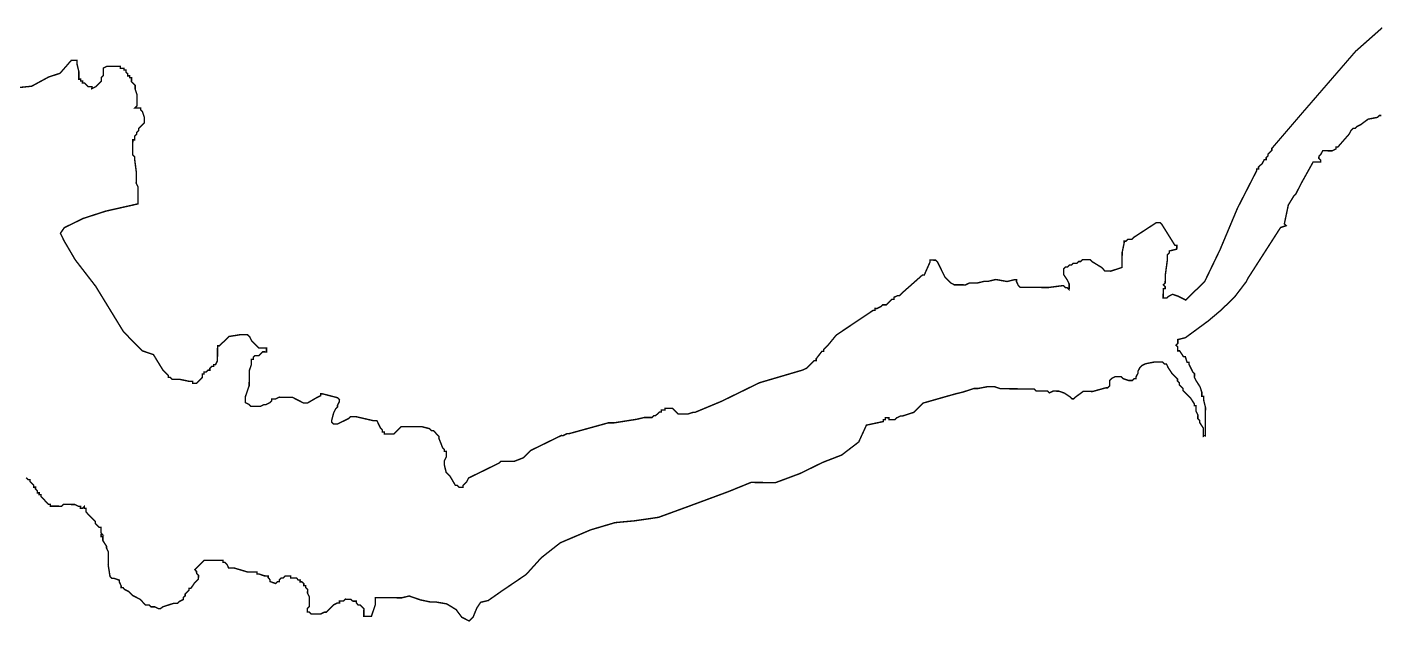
# Model space of a CAD drawing. Header units: metres. Extents: x 290190 to 339802, y 1811045 to 1991312.
# Drawn here: x 298497 to 301383, y 1983339 to 1984606 of the extents above; entities that cross this region are included whole.
import ezdxf

# ---------------------------------------------------------------- set-up
doc = ezdxf.new("R2010")
doc.units = ezdxf.units.M
doc.header["$MEASUREMENT"] = 0
doc.layers.add('HAZARDS LINE', color=1, linetype='Continuous')

msp = doc.modelspace()

# ---------------------------------------------------------------- linework, layer by layer
at = {"layer": 'HAZARDS LINE', "lineweight": 18}
for points in [[(298470.5, 1984476.5, 3.01, 3.01, 0), (298506.6, 1984480.2, 3.01, 3.01, 0), (298542.9, 1984499.9, 3.01, 3.01, 0), (298567, 1984507.7, 3.01, 3.01, 0), (298591.3, 1984535.6, 3.01, 3.01, 0), (298603.3, 1984535.5, 3.01, 3.01, 0), (298603.2, 1984527.4, 3.01, 3.01, 0), (298607.1, 1984511.4, 3.01, 3.01, 0), (298607, 1984495.3, 3.01, 3.01, 0), (298611, 1984495.3, 3.01, 3.01, 0), (298610.9, 1984491.3, 3.01, 3.01, 0), (298614.9, 1984491.2, 3.01, 3.01, 0), (298614.9, 1984487.2, 3.01, 3.01, 0), (298618.9, 1984487.2, 3.01, 3.01, 0), (298622.9, 1984483.2, 3.01, 3.01, 0), (298626.8, 1984479.1, 3.01, 3.01, 0), (298634.9, 1984479, 3.01, 3.01, 0), (298634.8, 1984475, 3.01, 3.01, 0), (298642.9, 1984479, 3.01, 3.01, 0), (298646.9, 1984482.9, 3.01, 3.01, 0), (298651, 1984486.9, 3.01, 3.01, 0), (298655, 1984490.9, 3.01, 3.01, 0), (298655.1, 1984498.9, 3.01, 3.01, 0), (298659.1, 1984502.9, 3.01, 3.01, 0), (298659.3, 1984518.9, 3.01, 3.01, 0), (298667.3, 1984522.8, 3.01, 3.01, 0), (298695.4, 1984522.6, 3.01, 3.01, 0), (298695.3, 1984518.6, 3.01, 3.01, 0), (298703.4, 1984518.5, 3.01, 3.01, 0), (298703.3, 1984514.5, 3.01, 3.01, 0), (298707.3, 1984514.5, 3.01, 3.01, 0), (298707.3, 1984510.4, 3.01, 3.01, 0), (298711.3, 1984506.4, 3.01, 3.01, 0), (298711.2, 1984502.4, 3.01, 3.01, 0), (298715.2, 1984502.4, 3.01, 3.01, 0), (298715.2, 1984498.3, 3.01, 3.01, 0), (298719.2, 1984498.3, 3.01, 3.01, 0), (298719.1, 1984490.3, 3.01, 3.01, 0), (298723.1, 1984486.2, 3.01, 3.01, 0), (298727.1, 1984482.2, 3.01, 3.01, 0), (298727, 1984474.2, 3.01, 3.01, 0), (298730.9, 1984462.1, 3.01, 3.01, 0), (298730.7, 1984438.1, 3.01, 3.01, 0), (298726.6, 1984434.1, 3.01, 3.01, 0), (298738.7, 1984434, 3.01, 3.01, 0), (298738.6, 1984430, 3.01, 3.01, 0), (298742.6, 1984425.9, 3.01, 3.01, 0), (298746.5, 1984413.9, 3.01, 3.01, 0), (298746.4, 1984401.8, 3.01, 3.01, 0), (298742.3, 1984397.9, 3.01, 3.01, 0), (298734.3, 1984389.9, 3.01, 3.01, 0), (298734.2, 1984385.9, 3.01, 3.01, 0), (298730.2, 1984382, 3.01, 3.01, 0), (298730.1, 1984377.9, 3.01, 3.01, 0), (298726.1, 1984374, 3.01, 3.01, 0), (298726, 1984366, 3.01, 3.01, 0), (298722, 1984366, 3.01, 3.01, 0), (298721.7, 1984333.9, 3.01, 3.01, 0), (298725.7, 1984329.9, 3.01, 3.01, 0), (298725.7, 1984325.9, 3.01, 3.01, 0), (298729.4, 1984297.8, 3.01, 3.01, 0), (298729.2, 1984273.7, 3.01, 3.01, 0), (298733.1, 1984265.7, 3.01, 3.01, 0), (298732.8, 1984229.6, 3.01, 3.01, 0), (298664.5, 1984214.2, 3.01, 3.01, 0), (298616.3, 1984198.6, 3.01, 3.01, 0), (298576, 1984178.9, 3.01, 3.01, 0), (298567.9, 1984167, 3.01, 3.01, 0), (298575.7, 1984150.9, 3.01, 3.01, 0), (298599.4, 1984110.5, 3.01, 3.01, 0), (298643, 1984054, 3.01, 3.01, 0), (298702.2, 1983957.3, 3.01, 3.01, 0), (298741.9, 1983916.8, 3.01, 3.01, 0), (298765.9, 1983908.6, 3.01, 3.01, 0), (298785.7, 1983876.3, 3.01, 3.01, 0), (298797.6, 1983864.2, 3.01, 3.01, 0), (298797.5, 1983860.2, 3.01, 3.01, 0), (298801.6, 1983860.2, 3.01, 3.01, 0), (298805.5, 1983856.1, 3.01, 3.01, 0), (298821.6, 1983856, 3.01, 3.01, 0), (298841.6, 1983851.8, 3.01, 3.01, 0), (298849.6, 1983851.7, 3.01, 3.01, 0), (298849.5, 1983847.7, 3.01, 3.01, 0), (298857.6, 1983847.6, 3.01, 3.01, 0), (298865.6, 1983855.6, 3.01, 3.01, 0), (298869.7, 1983859.5, 3.01, 3.01, 0), (298869.8, 1983867.5, 3.01, 3.01, 0), (298873.8, 1983867.5, 3.01, 3.01, 0), (298873.8, 1983871.5, 3.01, 3.01, 0), (298877.8, 1983871.5, 3.01, 3.01, 0), (298881.9, 1983875.5, 3.01, 3.01, 0), (298885.9, 1983875.4, 3.01, 3.01, 0), (298885.9, 1983879.4, 3.01, 3.01, 0), (298889.9, 1983883.4, 3.01, 3.01, 0), (298894, 1983883.4, 3.01, 3.01, 0), (298894, 1983887.4, 3.01, 3.01, 0), (298898, 1983887.3, 3.01, 3.01, 0), (298902.1, 1983895.3, 3.01, 3.01, 0), (298902.4, 1983927.4, 3.01, 3.01, 0), (298906.4, 1983927.3, 3.01, 3.01, 0), (298926.6, 1983947.2, 3.01, 3.01, 0), (298950.7, 1983951, 3.01, 3.01, 0), (298966.7, 1983950.8, 3.01, 3.01, 0), (298970.7, 1983946.8, 3.01, 3.01, 0), (298974.6, 1983938.7, 3.01, 3.01, 0), (298986.5, 1983926.6, 3.01, 3.01, 0), (298990.5, 1983922.6, 3.01, 3.01, 0), (299006.5, 1983922.4, 3.01, 3.01, 0), (299006.5, 1983914.4, 3.01, 3.01, 0), (298998.5, 1983914.5, 3.01, 3.01, 0), (298994.4, 1983910.5, 3.01, 3.01, 0), (298990.4, 1983906.5, 3.01, 3.01, 0), (298982.3, 1983906.6, 3.01, 3.01, 0), (298978.3, 1983902.6, 3.01, 3.01, 0), (298978.3, 1983898.6, 3.01, 3.01, 0), (298974.3, 1983898.7, 3.01, 3.01, 0), (298974.1, 1983886.6, 3.01, 3.01, 0), (298970, 1983874.6, 3.01, 3.01, 0), (298969.7, 1983842.6, 3.01, 3.01, 0), (298965.6, 1983830.6, 3.01, 3.01, 0), (298961.5, 1983818.6, 3.01, 3.01, 0), (298961.4, 1983806.6, 3.01, 3.01, 0), (298969.4, 1983802.5, 3.01, 3.01, 0), (298973.3, 1983798.4, 3.01, 3.01, 0), (298993.4, 1983798.3, 3.01, 3.01, 0), (299001.4, 1983802.2, 3.01, 3.01, 0), (299005.4, 1983802.2, 3.01, 3.01, 0), (299013.5, 1983806.1, 3.01, 3.01, 0), (299017.5, 1983810.1, 3.01, 3.01, 0), (299017.6, 1983814.1, 3.01, 3.01, 0), (299025.6, 1983814, 3.01, 3.01, 0), (299033.6, 1983817.9, 3.01, 3.01, 0), (299061.7, 1983817.7, 3.01, 3.01, 0), (299077.7, 1983809.5, 3.01, 3.01, 0), (299085.6, 1983805.4, 3.01, 3.01, 0), (299093.6, 1983805.4, 3.01, 3.01, 0), (299113.8, 1983817.2, 3.01, 3.01, 0), (299121.9, 1983821.1, 3.01, 3.01, 0), (299121.9, 1983825.1, 3.01, 3.01, 0), (299125.9, 1983825.1, 3.01, 3.01, 0), (299157.9, 1983816.8, 3.01, 3.01, 0), (299161.9, 1983812.8, 3.01, 3.01, 0), (299161.8, 1983808.7, 3.01, 3.01, 0), (299157.7, 1983800.8, 3.01, 3.01, 0), (299157.7, 1983796.8, 3.01, 3.01, 0), (299153.7, 1983792.8, 3.01, 3.01, 0), (299149.6, 1983784.8, 3.01, 3.01, 0), (299145.4, 1983768.8, 3.01, 3.01, 0), (299145.4, 1983764.8, 3.01, 3.01, 0), (299149.4, 1983760.8, 3.01, 3.01, 0), (299157.4, 1983760.7, 3.01, 3.01, 0), (299181.5, 1983772.5, 3.01, 3.01, 0), (299185.6, 1983776.5, 3.01, 3.01, 0), (299197.6, 1983776.3, 3.01, 3.01, 0), (299233.6, 1983768, 3.01, 3.01, 0), (299241.6, 1983767.9, 3.01, 3.01, 0), (299249.5, 1983751.8, 3.01, 3.01, 0), (299253.4, 1983747.8, 3.01, 3.01, 0), (299253.4, 1983743.8, 3.01, 3.01, 0), (299257.4, 1983743.7, 3.01, 3.01, 0), (299257.4, 1983739.7, 3.01, 3.01, 0), (299277.4, 1983739.5, 3.01, 3.01, 0), (299281.5, 1983743.5, 3.01, 3.01, 0), (299289.6, 1983751.5, 3.01, 3.01, 0), (299293.6, 1983755.4, 3.01, 3.01, 0), (299337.7, 1983755, 3.01, 3.01, 0), (299353.7, 1983750.9, 3.01, 3.01, 0), (299357.7, 1983746.8, 3.01, 3.01, 0), (299361.7, 1983746.8, 3.01, 3.01, 0), (299369.6, 1983738.7, 3.01, 3.01, 0), (299373.6, 1983734.6, 3.01, 3.01, 0), (299373.5, 1983730.6, 3.01, 3.01, 0), (299381.4, 1983710.5, 3.01, 3.01, 0), (299385.3, 1983706.5, 3.01, 3.01, 0), (299385.3, 1983702.5, 3.01, 3.01, 0), (299389.3, 1983702.4, 3.01, 3.01, 0), (299389.2, 1983690.4, 3.01, 3.01, 0), (299385.1, 1983682.4, 3.01, 3.01, 0), (299385, 1983674.4, 3.01, 3.01, 0), (299388.9, 1983658.3, 3.01, 3.01, 0), (299396.9, 1983650.2, 3.01, 3.01, 0), (299408.7, 1983630.1, 3.01, 3.01, 0), (299412.7, 1983630.1, 3.01, 3.01, 0), (299416.7, 1983626, 3.01, 3.01, 0), (299424.7, 1983625.9, 3.01, 3.01, 0), (299424.7, 1983629.9, 3.01, 3.01, 0), (299432.8, 1983637.9, 3.01, 3.01, 0), (299436.9, 1983645.9, 3.01, 3.01, 0), (299444.9, 1983649.8, 3.01, 3.01, 0), (299469.1, 1983661.6, 3.01, 3.01, 0), (299501.3, 1983677.4, 3.01, 3.01, 0), (299505.4, 1983681.3, 3.01, 3.01, 0), (299533.4, 1983681.1, 3.01, 3.01, 0), (299553.5, 1983688.9, 3.01, 3.01, 0), (299561.6, 1983696.8, 3.01, 3.01, 0), (299569.7, 1983704.8, 3.01, 3.01, 0), (299634.1, 1983736.3, 3.01, 3.01, 0), (299638.1, 1983736.2, 3.01, 3.01, 0), (299646.2, 1983740.2, 3.01, 3.01, 0), (299650.2, 1983740.1, 3.01, 3.01, 0), (299734.6, 1983763.4, 3.01, 3.01, 0), (299746.6, 1983763.3, 3.01, 3.01, 0), (299770.7, 1983767.1, 3.01, 3.01, 0), (299794.8, 1983770.9, 3.01, 3.01, 0), (299810.8, 1983774.7, 3.01, 3.01, 0), (299826.9, 1983774.6, 3.01, 3.01, 0), (299830.9, 1983778.6, 3.01, 3.01, 0), (299834.9, 1983778.5, 3.01, 3.01, 0), (299839, 1983782.5, 3.01, 3.01, 0), (299843, 1983786.5, 3.01, 3.01, 0), (299847, 1983786.4, 3.01, 3.01, 0), (299847.1, 1983790.4, 3.01, 3.01, 0), (299855.1, 1983790.4, 3.01, 3.01, 0), (299855.1, 1983794.4, 3.01, 3.01, 0), (299871.1, 1983794.2, 3.01, 3.01, 0), (299879.1, 1983786.1, 3.01, 3.01, 0), (299883.1, 1983782.1, 3.01, 3.01, 0), (299903.1, 1983781.9, 3.01, 3.01, 0), (299915.2, 1983785.8, 3.01, 3.01, 0), (299919.2, 1983785.8, 3.01, 3.01, 0), (299975.5, 1983809.3, 3.01, 3.01, 0), (300056, 1983848.7, 3.01, 3.01, 0), (300148.5, 1983875.9, 3.01, 3.01, 0), (300156.5, 1983879.8, 3.01, 3.01, 0), (300160.5, 1983883.8, 3.01, 3.01, 0), (300172.7, 1983895.7, 3.01, 3.01, 0), (300176.7, 1983895.7, 3.01, 3.01, 0), (300176.7, 1983899.7, 3.01, 3.01, 0), (300188.9, 1983915.6, 3.01, 3.01, 0), (300192.9, 1983915.6, 3.01, 3.01, 0), (300192.9, 1983919.6, 3.01, 3.01, 0), (300201, 1983927.5, 3.01, 3.01, 0), (300217.2, 1983947.4, 3.01, 3.01, 0), (300221.3, 1983951.4, 3.01, 3.01, 0), (300297.9, 1984002.8, 3.01, 3.01, 0), (300301.9, 1984002.8, 3.01, 3.01, 0), (300302, 1984006.8, 3.01, 3.01, 0), (300306, 1984006.7, 3.01, 3.01, 0), (300314, 1984010.7, 3.01, 3.01, 0), (300318.1, 1984014.6, 3.01, 3.01, 0), (300326.1, 1984014.6, 3.01, 3.01, 0), (300330.1, 1984018.5, 3.01, 3.01, 0), (300334.2, 1984022.5, 3.01, 3.01, 0), (300338.2, 1984026.5, 3.01, 3.01, 0), (300342.2, 1984026.4, 3.01, 3.01, 0), (300342.3, 1984030.5, 3.01, 3.01, 0), (300350.3, 1984034.4, 3.01, 3.01, 0), (300354.3, 1984034.3, 3.01, 3.01, 0), (300358.4, 1984038.3, 3.01, 3.01, 0), (300362.4, 1984042.3, 3.01, 3.01, 0), (300402.8, 1984078, 3.01, 3.01, 0), (300406.8, 1984078, 3.01, 3.01, 0), (300419.1, 1984105.9, 3.01, 3.01, 0), (300419.1, 1984109.9, 3.01, 3.01, 0), (300431.2, 1984109.8, 3.01, 3.01, 0), (300435.1, 1984105.8, 3.01, 3.01, 0), (300439.1, 1984097.7, 3.01, 3.01, 0), (300443, 1984089.7, 3.01, 3.01, 0), (300450.9, 1984073.6, 3.01, 3.01, 0), (300462.8, 1984061.4, 3.01, 3.01, 0), (300470.8, 1984057.3, 3.01, 3.01, 0), (300494.8, 1984057.1, 3.01, 3.01, 0), (300502.9, 1984061.1, 3.01, 3.01, 0), (300518.9, 1984060.9, 3.01, 3.01, 0), (300535, 1984064.8, 3.01, 3.01, 0), (300543, 1984064.7, 3.01, 3.01, 0), (300559.1, 1984068.6, 3.01, 3.01, 0), (300583.1, 1984064.3, 3.01, 3.01, 0), (300599.1, 1984068.2, 3.01, 3.01, 0), (300603.1, 1984068.1, 3.01, 3.01, 0), (300603.1, 1984064.1, 3.01, 3.01, 0), (300607, 1984056.1, 3.01, 3.01, 0), (300611, 1984052, 3.01, 3.01, 0), (300671.1, 1984051.5, 3.01, 3.01, 0), (300699.2, 1984055.2, 3.01, 3.01, 0), (300703.2, 1984055.2, 3.01, 3.01, 0), (300707.2, 1984051.2, 3.01, 3.01, 0), (300711.2, 1984051.1, 3.01, 3.01, 0), (300715.2, 1984047.1, 3.01, 3.01, 0), (300715.3, 1984059.1, 3.01, 3.01, 0), (300711.4, 1984067.2, 3.01, 3.01, 0), (300703.4, 1984079.3, 3.01, 3.01, 0), (300703.6, 1984091.3, 3.01, 3.01, 0), (300707.6, 1984095.3, 3.01, 3.01, 0), (300711.6, 1984095.2, 3.01, 3.01, 0), (300715.7, 1984099.2, 3.01, 3.01, 0), (300719.7, 1984099.2, 3.01, 3.01, 0), (300723.7, 1984103.1, 3.01, 3.01, 0), (300731.7, 1984103.1, 3.01, 3.01, 0), (300735.8, 1984107, 3.01, 3.01, 0), (300739.8, 1984107, 3.01, 3.01, 0), (300743.8, 1984111, 3.01, 3.01, 0), (300759.9, 1984110.8, 3.01, 3.01, 0), (300763.8, 1984106.8, 3.01, 3.01, 0), (300783.8, 1984094.6, 3.01, 3.01, 0), (300791.7, 1984086.5, 3.01, 3.01, 0), (300803.7, 1984086.4, 3.01, 3.01, 0), (300815.8, 1984090.3, 3.01, 3.01, 0), (300827.8, 1984094.2, 3.01, 3.01, 0), (300828.1, 1984126.2, 3.01, 3.01, 0), (300832.3, 1984146.2, 3.01, 3.01, 0), (300832.4, 1984150.2, 3.01, 3.01, 0), (300836.4, 1984150.2, 3.01, 3.01, 0), (300840.4, 1984154.2, 3.01, 3.01, 0), (300848.4, 1984154.1, 3.01, 3.01, 0), (300852.5, 1984158.1, 3.01, 3.01, 0), (300900.9, 1984189.7, 3.01, 3.01, 0), (300908.9, 1984189.6, 3.01, 3.01, 0), (300912.8, 1984185.6, 3.01, 3.01, 0), (300940.5, 1984141.2, 3.01, 3.01, 0), (300944.5, 1984141.2, 3.01, 3.01, 0), (300944.4, 1984133.2, 3.01, 3.01, 0), (300928.4, 1984129.3, 3.01, 3.01, 0), (300928.3, 1984125.3, 3.01, 3.01, 0), (300924.3, 1984121.3, 3.01, 3.01, 0), (300924.2, 1984109.3, 3.01, 3.01, 0), (300919.9, 1984077.3, 3.01, 3.01, 0), (300919.7, 1984061.2, 3.01, 3.01, 0), (300915.7, 1984057.3, 3.01, 3.01, 0), (300919.7, 1984053.2, 3.01, 3.01, 0), (300919.6, 1984049.2, 3.01, 3.01, 0), (300915.6, 1984049.3, 3.01, 3.01, 0), (300915.4, 1984029.2, 3.01, 3.01, 0), (300923.4, 1984029.1, 3.01, 3.01, 0), (300927.5, 1984033.1, 3.01, 3.01, 0), (300935.5, 1984037, 3.01, 3.01, 0), (300947.5, 1984032.9, 3.01, 3.01, 0), (300963.5, 1984024.8, 3.01, 3.01, 0), (301003.9, 1984064.5, 3.01, 3.01, 0), (301036.6, 1984132.3, 3.01, 3.01, 0), (301073.5, 1984220.2, 3.01, 3.01, 0), (301114.3, 1984300, 3.01, 3.01, 0), (301114.3, 1984304, 3.01, 3.01, 0), (301118.4, 1984304, 3.01, 3.01, 0), (301118.4, 1984308, 3.01, 3.01, 0), (301122.4, 1984311.9, 3.01, 3.01, 0), (301126.5, 1984315.9, 3.01, 3.01, 0), (301130.6, 1984323.9, 3.01, 3.01, 0), (301134.6, 1984323.9, 3.01, 3.01, 0), (301134.6, 1984327.9, 3.01, 3.01, 0), (301138.6, 1984331.8, 3.01, 3.01, 0), (301138.7, 1984335.8, 3.01, 3.01, 0), (301146.8, 1984343.8, 3.01, 3.01, 0), (301146.8, 1984347.8, 3.01, 3.01, 0), (301211.6, 1984423.4, 3.01, 3.01, 0), (301325.1, 1984554.6, 3.01, 3.01, 0), (301381.6, 1984604.6, 0, 0, 0)], [(298495, 1983646.5, 3.01, 3.01, 0), (298498.9, 1983642.4, 3.01, 3.01, 0), (298502.9, 1983642.4, 3.01, 3.01, 0), (298502.9, 1983638.4, 3.01, 3.01, 0), (298510.9, 1983630.3, 3.01, 3.01, 0), (298510.8, 1983626.3, 3.01, 3.01, 0), (298514.8, 1983626.3, 3.01, 3.01, 0), (298514.8, 1983622.2, 3.01, 3.01, 0), (298518.8, 1983618.2, 3.01, 3.01, 0), (298518.7, 1983614.2, 3.01, 3.01, 0), (298522.7, 1983614.2, 3.01, 3.01, 0), (298522.7, 1983610.1, 3.01, 3.01, 0), (298526.7, 1983610.1, 3.01, 3.01, 0), (298526.7, 1983606.1, 3.01, 3.01, 0), (298530.6, 1983602.1, 3.01, 3.01, 0), (298534.6, 1983598, 3.01, 3.01, 0), (298538.6, 1983594, 3.01, 3.01, 0), (298542.6, 1983589.9, 3.01, 3.01, 0), (298546.6, 1983589.9, 3.01, 3.01, 0), (298546.5, 1983585.9, 3.01, 3.01, 0), (298570.6, 1983585.7, 3.01, 3.01, 0), (298574.6, 1983589.6, 3.01, 3.01, 0), (298598.7, 1983589.4, 3.01, 3.01, 0), (298606.6, 1983585.3, 3.01, 3.01, 0), (298610.6, 1983585.3, 3.01, 3.01, 0), (298610.6, 1983581.3, 3.01, 3.01, 0), (298614.6, 1983581.2, 3.01, 3.01, 0), (298618.7, 1983585.2, 3.01, 3.01, 0), (298618.6, 1983581.2, 3.01, 3.01, 0), (298622.6, 1983581.2, 3.01, 3.01, 0), (298622.6, 1983573.2, 3.01, 3.01, 0), (298630.5, 1983565.1, 3.01, 3.01, 0), (298638.4, 1983557, 3.01, 3.01, 0), (298642.4, 1983552.9, 3.01, 3.01, 0), (298642.4, 1983548.9, 3.01, 3.01, 0), (298650.3, 1983540.8, 3.01, 3.01, 0), (298654.3, 1983540.8, 3.01, 3.01, 0), (298654.2, 1983528.8, 3.01, 3.01, 0), (298658.2, 1983524.7, 3.01, 3.01, 0), (298654.2, 1983524.8, 3.01, 3.01, 0), (298654.1, 1983520.7, 3.01, 3.01, 0), (298658.2, 1983520.7, 3.01, 3.01, 0), (298658.1, 1983512.7, 3.01, 3.01, 0), (298666, 1983500.6, 3.01, 3.01, 0), (298666, 1983496.6, 3.01, 3.01, 0), (298669.9, 1983488.5, 3.01, 3.01, 0), (298669.6, 1983460.5, 3.01, 3.01, 0), (298673.4, 1983436.4, 3.01, 3.01, 0), (298677.4, 1983432.3, 3.01, 3.01, 0), (298681.4, 1983432.3, 3.01, 3.01, 0), (298693.4, 1983428.2, 3.01, 3.01, 0), (298693.3, 1983424.2, 3.01, 3.01, 0), (298697.3, 1983416.1, 3.01, 3.01, 0), (298697.2, 1983412.1, 3.01, 3.01, 0), (298701.3, 1983412.1, 3.01, 3.01, 0), (298705.2, 1983408, 3.01, 3.01, 0), (298713.2, 1983404, 3.01, 3.01, 0), (298721.1, 1983395.9, 3.01, 3.01, 0), (298737.1, 1983387.7, 3.01, 3.01, 0), (298749, 1983375.6, 3.01, 3.01, 0), (298757, 1983375.5, 3.01, 3.01, 0), (298761, 1983371.4, 3.01, 3.01, 0), (298769, 1983371.4, 3.01, 3.01, 0), (298777, 1983367.3, 3.01, 3.01, 0), (298781, 1983367.3, 3.01, 3.01, 0), (298785, 1983371.2, 3.01, 3.01, 0), (298809.2, 1983379, 3.01, 3.01, 0), (298817.2, 1983378.9, 3.01, 3.01, 0), (298821.2, 1983382.9, 3.01, 3.01, 0), (298829.3, 1983386.9, 3.01, 3.01, 0), (298829.3, 1983390.9, 3.01, 3.01, 0), (298833.4, 1983394.8, 3.01, 3.01, 0), (298833.4, 1983398.8, 3.01, 3.01, 0), (298841.5, 1983406.8, 3.01, 3.01, 0), (298841.5, 1983410.8, 3.01, 3.01, 0), (298845.5, 1983410.8, 3.01, 3.01, 0), (298853.7, 1983422.7, 3.01, 3.01, 0), (298861.7, 1983430.7, 3.01, 3.01, 0), (298861.8, 1983438.7, 3.01, 3.01, 0), (298857.9, 1983442.7, 3.01, 3.01, 0), (298857.9, 1983446.7, 3.01, 3.01, 0), (298853.9, 1983450.8, 3.01, 3.01, 0), (298862, 1983458.7, 3.01, 3.01, 0), (298866.1, 1983462.7, 3.01, 3.01, 0), (298870.1, 1983466.7, 3.01, 3.01, 0), (298874.1, 1983470.6, 3.01, 3.01, 0), (298914.2, 1983470.3, 3.01, 3.01, 0), (298914.2, 1983466.3, 3.01, 3.01, 0), (298918.2, 1983466.2, 3.01, 3.01, 0), (298922.2, 1983462.2, 3.01, 3.01, 0), (298926.1, 1983454.1, 3.01, 3.01, 0), (298938.1, 1983454, 3.01, 3.01, 0), (298966.1, 1983445.7, 3.01, 3.01, 0), (298986.1, 1983445.5, 3.01, 3.01, 0), (298986.1, 1983441.5, 3.01, 3.01, 0), (298990.1, 1983441.5, 3.01, 3.01, 0), (299002.1, 1983437.4, 3.01, 3.01, 0), (299010.1, 1983437.3, 3.01, 3.01, 0), (299010.1, 1983433.3, 3.01, 3.01, 0), (299014, 1983429.3, 3.01, 3.01, 0), (299014, 1983425.3, 3.01, 3.01, 0), (299026, 1983421.1, 3.01, 3.01, 0), (299030, 1983425.1, 3.01, 3.01, 0), (299034.1, 1983425.1, 3.01, 3.01, 0), (299034.1, 1983429.1, 3.01, 3.01, 0), (299038.1, 1983433, 3.01, 3.01, 0), (299042.1, 1983433, 3.01, 3.01, 0), (299046.2, 1983437, 3.01, 3.01, 0), (299058.2, 1983436.9, 3.01, 3.01, 0), (299058.2, 1983432.9, 3.01, 3.01, 0), (299070.2, 1983432.8, 3.01, 3.01, 0), (299074.2, 1983428.7, 3.01, 3.01, 0), (299078.2, 1983428.7, 3.01, 3.01, 0), (299078.1, 1983424.7, 3.01, 3.01, 0), (299082.1, 1983424.6, 3.01, 3.01, 0), (299086.1, 1983420.6, 3.01, 3.01, 0), (299086.1, 1983416.6, 3.01, 3.01, 0), (299090.1, 1983416.5, 3.01, 3.01, 0), (299090.1, 1983412.5, 3.01, 3.01, 0), (299094, 1983408.5, 3.01, 3.01, 0), (299093.9, 1983400.5, 3.01, 3.01, 0), (299097.9, 1983392.4, 3.01, 3.01, 0), (299097.7, 1983372.4, 3.01, 3.01, 0), (299093.7, 1983368.4, 3.01, 3.01, 0), (299093.6, 1983360.4, 3.01, 3.01, 0), (299097.6, 1983360.3, 3.01, 3.01, 0), (299101.6, 1983356.3, 3.01, 3.01, 0), (299121.6, 1983356.1, 3.01, 3.01, 0), (299129.7, 1983360, 3.01, 3.01, 0), (299133.7, 1983360, 3.01, 3.01, 0), (299137.7, 1983364, 3.01, 3.01, 0), (299145.8, 1983371.9, 3.01, 3.01, 0), (299149.8, 1983375.9, 3.01, 3.01, 0), (299157.9, 1983379.8, 3.01, 3.01, 0), (299161.9, 1983379.8, 3.01, 3.01, 0), (299161.9, 1983383.8, 3.01, 3.01, 0), (299170, 1983383.7, 3.01, 3.01, 0), (299174, 1983387.7, 3.01, 3.01, 0), (299186, 1983387.6, 3.01, 3.01, 0), (299190, 1983383.6, 3.01, 3.01, 0), (299198, 1983383.5, 3.01, 3.01, 0), (299198, 1983379.5, 3.01, 3.01, 0), (299201.9, 1983375.4, 3.01, 3.01, 0), (299205.9, 1983375.4, 3.01, 3.01, 0), (299213.9, 1983367.3, 3.01, 3.01, 0), (299213.7, 1983351.3, 3.01, 3.01, 0), (299229.8, 1983351.1, 3.01, 3.01, 0), (299238, 1983375.1, 3.01, 3.01, 0), (299238.2, 1983391.1, 3.01, 3.01, 0), (299294.3, 1983390.6, 3.01, 3.01, 0), (299310.3, 1983394.5, 3.01, 3.01, 0), (299334.3, 1983386.2, 3.01, 3.01, 0), (299354.3, 1983382, 3.01, 3.01, 0), (299366.3, 1983381.9, 3.01, 3.01, 0), (299390.3, 1983377.7, 3.01, 3.01, 0), (299410.3, 1983365.5, 3.01, 3.01, 0), (299422.2, 1983349.4, 3.01, 3.01, 0), (299438.1, 1983341.2, 3.01, 3.01, 0), (299446.2, 1983349.1, 3.01, 3.01, 0), (299454.4, 1983369.1, 3.01, 3.01, 0), (299462.5, 1983381.1, 3.01, 3.01, 0), (299478.6, 1983384.9, 3.01, 3.01, 0), (299506.8, 1983404.7, 3.01, 3.01, 0), (299559.3, 1983440.3, 3.01, 3.01, 0), (299591.7, 1983476.1, 3.01, 3.01, 0), (299632, 1983507.8, 3.01, 3.01, 0), (299696.4, 1983535.3, 3.01, 3.01, 0), (299748.7, 1983550.8, 3.01, 3.01, 0), (299788.8, 1983554.5, 3.01, 3.01, 0), (299841, 1983562, 3.01, 3.01, 0), (299905.3, 1983585.5, 3.01, 3.01, 0), (299989.8, 1983616.8, 3.01, 3.01, 0), (300038, 1983636.4, 3.01, 3.01, 0), (300090.1, 1983635.9, 3.01, 3.01, 0), (300142.4, 1983655.4, 3.01, 3.01, 0), (300190.7, 1983679.1, 3.01, 3.01, 0), (300231, 1983694.7, 3.01, 3.01, 0), (300267.3, 1983722.5, 3.01, 3.01, 0), (300283.7, 1983758.4, 3.01, 3.01, 0), (300319.8, 1983766.1, 3.01, 3.01, 0), (300319.8, 1983770.1, 3.01, 3.01, 0), (300323.8, 1983770, 3.01, 3.01, 0), (300323.9, 1983774.1, 3.01, 3.01, 0), (300331.9, 1983774, 3.01, 3.01, 0), (300331.9, 1983770, 3.01, 3.01, 0), (300343.9, 1983769.9, 3.01, 3.01, 0), (300347.9, 1983773.8, 3.01, 3.01, 0), (300356, 1983777.8, 3.01, 3.01, 0), (300360, 1983777.7, 3.01, 3.01, 0), (300372, 1983781.6, 3.01, 3.01, 0), (300384.1, 1983785.5, 3.01, 3.01, 0), (300388.2, 1983789.5, 3.01, 3.01, 0), (300404.3, 1983805.4, 3.01, 3.01, 0), (300472.6, 1983824.8, 3.01, 3.01, 0), (300488.7, 1983828.7, 3.01, 3.01, 0), (300500.8, 1983832.6, 3.01, 3.01, 0), (300512.8, 1983836.5, 3.01, 3.01, 0), (300520.9, 1983836.4, 3.01, 3.01, 0), (300540.9, 1983840.2, 3.01, 3.01, 0), (300557, 1983840.1, 3.01, 3.01, 0), (300568.9, 1983836, 3.01, 3.01, 0), (300641.1, 1983835.3, 3.01, 3.01, 0), (300645.1, 1983831.2, 3.01, 3.01, 0), (300669.1, 1983831, 3.01, 3.01, 0), (300673.1, 1983827, 3.01, 3.01, 0), (300681.1, 1983830.9, 3.01, 3.01, 0), (300693.2, 1983830.8, 3.01, 3.01, 0), (300705.1, 1983826.7, 3.01, 3.01, 0), (300717.1, 1983818.6, 3.01, 3.01, 0), (300721.1, 1983814.5, 3.01, 3.01, 0), (300725.1, 1983814.5, 3.01, 3.01, 0), (300729.1, 1983818.4, 3.01, 3.01, 0), (300745.3, 1983830.3, 3.01, 3.01, 0), (300765.3, 1983830.1, 3.01, 3.01, 0), (300793.4, 1983837.9, 3.01, 3.01, 0), (300797.4, 1983837.9, 3.01, 3.01, 0), (300801.5, 1983841.8, 3.01, 3.01, 0), (300801.6, 1983853.9, 3.01, 3.01, 0), (300805.6, 1983857.8, 3.01, 3.01, 0), (300813.7, 1983861.8, 3.01, 3.01, 0), (300825.7, 1983861.7, 3.01, 3.01, 0), (300829.7, 1983857.6, 3.01, 3.01, 0), (300841.7, 1983853.5, 3.01, 3.01, 0), (300849.7, 1983853.4, 3.01, 3.01, 0), (300853.7, 1983857.4, 3.01, 3.01, 0), (300857.7, 1983857.4, 3.01, 3.01, 0), (300857.8, 1983861.4, 3.01, 3.01, 0), (300861.9, 1983869.3, 3.01, 3.01, 0), (300861.9, 1983873.4, 3.01, 3.01, 0), (300866, 1983881.3, 3.01, 3.01, 0), (300870, 1983885.3, 3.01, 3.01, 0), (300878.1, 1983889.2, 3.01, 3.01, 0), (300898.1, 1983893.1, 3.01, 3.01, 0), (300914.2, 1983892.9, 3.01, 3.01, 0), (300918.1, 1983888.9, 3.01, 3.01, 0), (300922.2, 1983888.8, 3.01, 3.01, 0), (300926.1, 1983880.8, 3.01, 3.01, 0), (300934, 1983868.7, 3.01, 3.01, 0), (300938, 1983864.6, 3.01, 3.01, 0), (300945.9, 1983856.6, 3.01, 3.01, 0), (300945.9, 1983852.5, 3.01, 3.01, 0), (300949.8, 1983848.5, 3.01, 3.01, 0), (300949.8, 1983844.5, 3.01, 3.01, 0), (300953.8, 1983840.4, 3.01, 3.01, 0), (300957.7, 1983836.4, 3.01, 3.01, 0), (300957.7, 1983832.4, 3.01, 3.01, 0), (300961.7, 1983828.3, 3.01, 3.01, 0), (300965.7, 1983824.3, 3.01, 3.01, 0), (300973.6, 1983816.2, 3.01, 3.01, 0), (300981.5, 1983804.1, 3.01, 3.01, 0), (300981.5, 1983800.1, 3.01, 3.01, 0), (300985.5, 1983800.1, 3.01, 3.01, 0), (300985.4, 1983788, 3.01, 3.01, 0), (300989.3, 1983780, 3.01, 3.01, 0), (300989.2, 1983772, 3.01, 3.01, 0), (300993.2, 1983767.9, 3.01, 3.01, 0), (300993.2, 1983763.9, 3.01, 3.01, 0), (301001.1, 1983751.8, 3.01, 3.01, 0), (301000.9, 1983735.8, 3.01, 3.01, 0), (301004.9, 1983735.7, 3.01, 3.01, 0), (301005.5, 1983795.9, 3.01, 3.01, 0), (301001.6, 1983811.9, 3.01, 3.01, 0), (301001.7, 1983820, 3.01, 3.01, 0), (300997.7, 1983820, 3.01, 3.01, 0), (300997.8, 1983828, 3.01, 3.01, 0), (300993.9, 1983840.1, 3.01, 3.01, 0), (300986, 1983852.2, 3.01, 3.01, 0), (300982, 1983860.2, 3.01, 3.01, 0), (300982.1, 1983868.2, 3.01, 3.01, 0), (300978.1, 1983872.3, 3.01, 3.01, 0), (300970.2, 1983888.4, 3.01, 3.01, 0), (300970.3, 1983892.4, 3.01, 3.01, 0), (300966.3, 1983892.4, 3.01, 3.01, 0), (300962.4, 1983904.5, 3.01, 3.01, 0), (300958.4, 1983904.5, 3.01, 3.01, 0), (300950.5, 1983916.6, 3.01, 3.01, 0), (300946.5, 1983916.7, 3.01, 3.01, 0), (300946.5, 1983924.7, 3.01, 3.01, 0), (300942.6, 1983928.7, 3.01, 3.01, 0), (300946.6, 1983932.7, 3.01, 3.01, 0), (300946.7, 1983940.7, 3.01, 3.01, 0), (300962.7, 1983944.6, 3.01, 3.01, 0), (301011.2, 1983980.2, 3.01, 3.01, 0), (301039.4, 1984004, 3.01, 3.01, 0), (301067.8, 1984031.8, 3.01, 3.01, 0), (301092.1, 1984063.7, 3.01, 3.01, 0), (301096.2, 1984071.7, 3.01, 3.01, 0), (301165.3, 1984179.3, 3.01, 3.01, 0), (301177.4, 1984183.2, 3.01, 3.01, 0), (301173.4, 1984187.2, 3.01, 3.01, 0), (301181.8, 1984227.2, 3.01, 3.01, 0), (301194, 1984247.1, 3.01, 3.01, 0), (301198, 1984251.1, 3.01, 3.01, 0), (301210.3, 1984275.1, 3.01, 3.01, 0), (301234.7, 1984318.9, 3.01, 3.01, 0), (301250.8, 1984318.8, 3.01, 3.01, 0), (301250.8, 1984322.8, 3.01, 3.01, 0), (301246.8, 1984326.8, 3.01, 3.01, 0), (301246.9, 1984330.8, 3.01, 3.01, 0), (301250.9, 1984334.8, 3.01, 3.01, 0), (301255, 1984342.8, 3.01, 3.01, 0), (301275, 1984342.6, 3.01, 3.01, 0), (301283.1, 1984346.6, 3.01, 3.01, 0), (301283.1, 1984350.6, 3.01, 3.01, 0), (301287.1, 1984350.5, 3.01, 3.01, 0), (301311.4, 1984378.4, 3.01, 3.01, 0), (301315.5, 1984386.3, 3.01, 3.01, 0), (301319.6, 1984390.3, 3.01, 3.01, 0), (301323.6, 1984390.3, 3.01, 3.01, 0), (301327.6, 1984394.3, 3.01, 3.01, 0), (301335.7, 1984398.2, 3.01, 3.01, 0), (301351.8, 1984410.1, 3.01, 3.01, 0), (301371.9, 1984413.9, 3.01, 3.01, 0), (301375.9, 1984417.9, 3.01, 3.01, 0), (301379.9, 1984417.8, 0, 0, 0)]]:
    msp.add_lwpolyline(points, format="xyseb", dxfattribs=at)
at = {"layer": 'HAZARDS LINE', "lineweight": 18, "const_width": 3.01}
for points in [[(301000.9, 1983731.8), (301000.9, 1983735.8)], [(298853.9, 1983446.8), (298857.9, 1983446.7)]]:
    msp.add_lwpolyline(points, close=True, dxfattribs=at)

doc.saveas('drawing.dxf')
